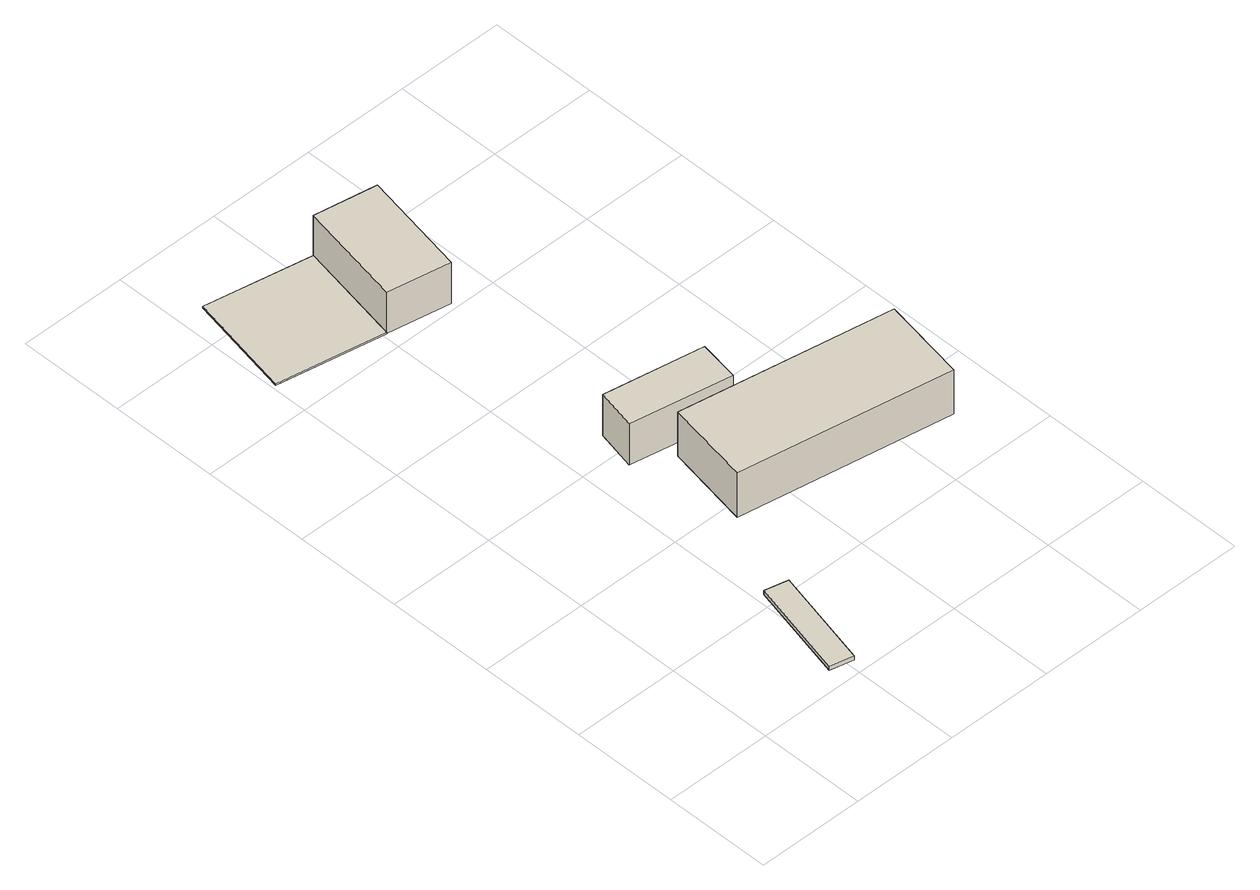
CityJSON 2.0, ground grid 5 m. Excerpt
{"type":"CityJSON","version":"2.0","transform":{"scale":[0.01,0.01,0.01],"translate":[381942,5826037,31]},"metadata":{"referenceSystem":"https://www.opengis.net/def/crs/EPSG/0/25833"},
"CityObjects":{
"building1":{"type":"Building","attributes":{"Gemeindeschluessel":"11000012","BezugspunktDach":"2200","function":"31001_2000","measuredHeight":0.206,"storeysAboveGround":1},"address":[{"country":"Germany","locality":"Berlin","thoroughfareNumber":"154 (11)","thoroughfareName":"Bernauer Straße"}],"geometry":[{"type":"Solid","lod":"1","boundaries":[[[[0,1,2,3]],[[4,5,6,7]],[[4,7,3,2]],[[5,4,2,1]],[[6,5,1,0]],[[7,6,0,3]]]]}]},
"building2":{"type":"Building","attributes":{"Gemeindeschluessel":"11000012","BezugspunktDach":"2200","function":"31001_2444","measuredHeight":0.077,"storeysAboveGround":1},"address":[{"country":"Germany","locality":"Berlin","thoroughfareNumber":"154 (8)","thoroughfareName":"Bernauer Straße"}],"geometry":[{"type":"Solid","lod":"1","boundaries":[[[[8,9,10,11]],[[12,13,14,15]],[[12,15,11,10]],[[13,12,10,9]],[[14,13,9,8]],[[15,14,8,11]]]]}]},
"building3":{"type":"Building","attributes":{"Gemeindeschluessel":"11000012","BezugspunktDach":"2200","function":"51009_1610","measuredHeight":2.16,"storeysAboveGround":0},"address":[{"country":"Germany","locality":"Berlin"}],"geometry":[{"type":"Solid","lod":"1","boundaries":[[[[16,17,18,19]],[[20,21,22,23]],[[20,23,19,18]],[[21,20,18,17]],[[22,21,17,16]],[[23,22,16,19]]]]}]},
"building4":{"type":"Building","attributes":{"Gemeindeschluessel":"11000012","BezugspunktDach":"2200","function":"51009_1610","measuredHeight":2.16,"storeysAboveGround":0},"address":[{"country":"Germany","locality":"Berlin"}],"geometry":[{"type":"Solid","lod":"1","boundaries":[[[[24,25,26,27]],[[28,29,30,31]],[[28,31,27,26]],[[29,28,26,25]],[[30,29,25,24]],[[31,30,24,27]]]]}]},
"building5":{"type":"Building","attributes":{"Gemeindeschluessel":"11000012","BezugspunktDach":"2200","function":"31001_2000","measuredHeight":2.32,"storeysAboveGround":1},"address":[{"country":"Germany","locality":"Berlin","thoroughfareNumber":"154 (10)","thoroughfareName":"Bernauer Straße"}],"geometry":[{"type":"Solid","lod":"1","boundaries":[[[[32,33,34,35]],[[36,37,38,39]],[[36,39,35,34]],[[37,36,34,33]],[[38,37,33,32]],[[39,38,32,35]]]]}]}
},
"vertices":[
[519,49,92],[633,519,92],[525,545,92],[412,75,92],[525,545,71],[633,519,71],[519,49,71],[412,75,71],
[517,2581,59],[614,3077,59],[119,3171,59],[20,2674,59],[119,3171,51],[614,3077,51],[517,2581,51],[20,2674,51],
[1111,1309,305],[1145,1500,305],[685,1581,305],[643,1396,305],[685,1581,89],[1145,1500,89],[1111,1309,89],[643,1396,89],
[808,2528,269],[904,3026,269],[614,3077,269],[517,2581,269],[614,3077,53],[904,3026,53],[808,2528,53],[517,2581,53],
[1721,738,318],[1793,1135,318],[812,1304,318],[738,907,318],[812,1304,86],[1793,1135,86],[1721,738,86],[738,907,86]
]}
